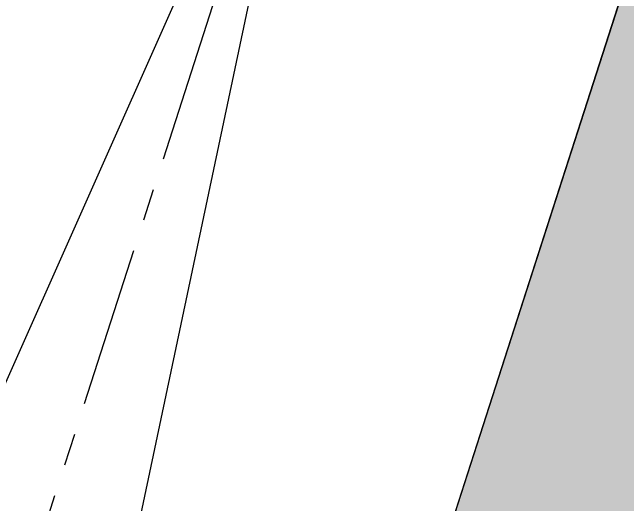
# Model space of a CAD drawing. Header units: millimetres. Extents: x -4 to 161, y -89 to 328.
# Drawn here: x 23.902 to 28.685, y 46.632 to 50.459 of the extents above; entities that cross this region are included whole.
import ezdxf

# ---------------------------------------------------------------- set-up
doc = ezdxf.new("R2010")
doc.units = ezdxf.units.MM
doc.linetypes.add('CENTER', pattern=[2, 1.25, -0.25, 0.25, -0.25])
doc.layers.add('Grama Zoysa', color=84, linetype='Continuous')
doc.layers.add('PISO', color=8, linetype='Continuous')

msp = doc.modelspace()

# ---------------------------------------------------------------- hatches: boundary and pattern name
at = {"layer": 'Grama Zoysa'}
h = msp.add_hatch(dxfattribs=at)
h.set_pattern_fill('AR-CONC', color=256, scale=0.011)
h.set_pattern_definition([(49.99999999999999, (1343.080654041705, -3656.026084972169), (2.004031358956044, -0.1753299409279339), [0.20955, -2.30505]), (355, (1343.080654041705, -3656.026084972169), (-0.3876776356746627, 2.101625297629386), [0.16764, -1.84404642587]), (100.4514447, (1343.247656118705, -3656.040695760669), (1.616353717993886, 1.926295271034146), [0.1780900968, -1.958992690599999]), (46.18420000000002, (1343.080654041705, -3655.46728497217), (2.981869449813429, -0.4624656072599986), [0.3143249999999993, -3.457574999999995]), (96.63555760999992, (1343.329142941705, -3655.50582347217), (2.611445474566533, 2.721687370574937), [0.26713525454, -2.93849168976]), (351.1841511700001, (1343.080654041705, -3655.46728497217), (2.611445474714747, 2.721687370440859), [0.25145963777, -2.76605705112]), (21, (1343.360054041706, -3655.606984972169), (1.667758303960457, -1.124917180057964), [0.20955, -2.30505]), (326.0000000000001, (1343.360054041706, -3655.606984972169), (0.6798223118241178, 2.026067627345512), [0.16764, -1.84404]), (71.45144499999999, (1343.499033900305, -3655.70072807107), (2.347580612065877, 0.9011504577449576), [0.1780900968, -1.9589893136]), (37.50000000000001, (1343.080654041705, -3656.026084972169), (0.03397463575650998, 0.9301054276046842), [0, -1.821688, 0, -1.87198, 0, -1.851025]), (7.499999999999999, (1343.080654041705, -3656.026084972169), (0.7350162876133631, 1.101986322999315), [0, -1.067308, 0, -1.779778, 0, -0.705485]), (327.5, (1342.457592041706, -3656.026084972169), (1.491496546835585, -0.06301618391940787), [0, -0.6985, 0, -2.17932, 0, -2.89179]), (317.5, (1342.178192041705, -3656.026084972169), (1.629420995246198, 0.2796914013666633), [0, -0.9080499999999999, 0, -1.447292, 0, -2.05359])])
edge = h.paths.add_edge_path()
edge.add_line((30.54998056659133, 56.53001073932865), (20.57505774190304, 25.55684067450557))
edge.add_arc((42.30607124041612, 18.55835837203961), 22.83014897477646, 162.148823359984, 211.9677609143426)
edge.add_arc((177.9446517925908, -14.50695129119311), 156.4195598854403, 145.3703400093071, 172.29260377344, ccw=False)
edge.add_arc((-104.864127558782, 216.9797698762136), 209.955009195958, 310.16322118146655, 317.220040981666, ccw=False)

# ---------------------------------------------------------------- linework, layer by layer
at = {"linetype": 'CENTER'}
msp.add_line((17.7194898449352, 26.47647755162461), (26.26426321275358, 53.00888520414082), dxfattribs=at)
at = {"layer": 'Grama Zoysa'}
msp.add_lwpolyline([(30.54998056659133, 56.53001073932865), (20.57505774190304, 25.55684067450557, 0.2208659446579239), (22.93820257551488, 6.47111858829976, -0.118013873575855), (49.23602047797158, 74.38155718921871, -0.03080091976099943), (30.54998056659224, 56.5300107393291, 0.4587471940637197)], format="xyb", dxfattribs=at)
at = {"layer": 'PISO'}
for p, q in [((20.57505774191122, 25.55684067450329), (30.54998056659133, 56.53001073932865)), ((26.26426321275358, 53.00888520414082), (14.86392194796008, 27.39611442874775)), ((26.26426321275358, 53.00888520414082), (20.47494728042693, 25.66707084414702))]:
    msp.add_line(p, q, dxfattribs=at)
for centre, radius, start, end in [((177.9446517925944, -14.50695129119504), 155.2195598854441, 138.5052572290532, 172.5644344484147), ((-104.8641275587315, 216.9797698761668), 209.9550091958897, 307.1939637574958, 317.2200409816718), ((177.9446517925944, -14.50695129119504), 156.4195598854441, 145.370340009319, 172.2926037734447)]:
    msp.add_arc(centre, radius, start, end, dxfattribs=at)

doc.saveas('drawing.dxf')
